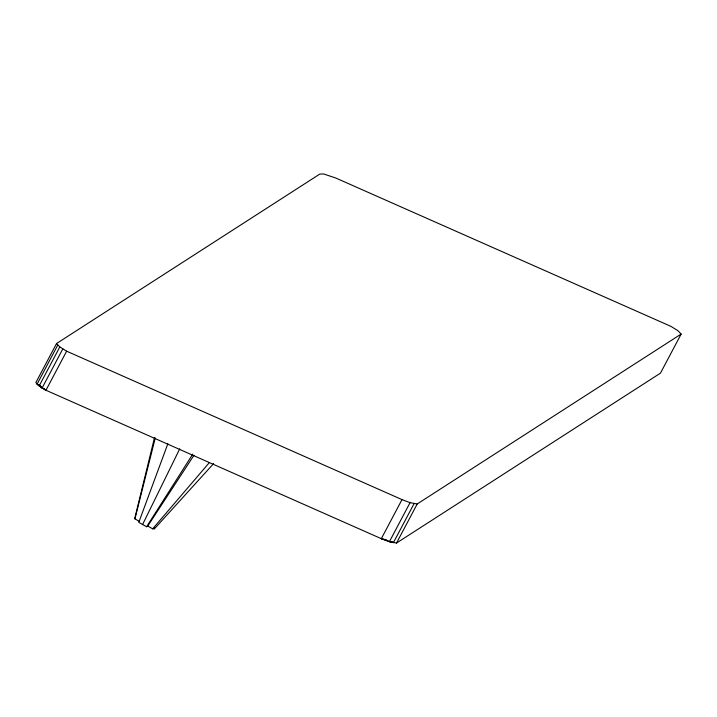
<?xml version="1.0" encoding="UTF-8"?>
<svg xmlns="http://www.w3.org/2000/svg" width="717" height="717" viewBox="0 0 717 717"><rect width="100%" height="100%" fill="white"/><g stroke="black" fill="none" stroke-linecap="round" stroke-linejoin="round"><path stroke-width="1.08" d="M154.496 437.693L134.904 517.817L134.93 518.884L139.071 521.205M134.93 518.884L155.266 437.944M167.85 443.769L138.784 522.379L146.618 526.762L147.729 526.045L193.957 455.277M142.495 524.701L179.761 448.815M56.535 343.533L35.85 382.6L42.106 388.014L45.96 390.254L381.31 538.673L389.394 541.729L396.528 543.038L660.465 373.136L681.15 334.059L677.87 330.671L671.04 326.414L335.69 177.986L323.618 173.962L319.737 174.106L56.535 343.533L59.816 346.929L66.645 351.187L401.995 499.606L410.079 502.662L417.222 503.961L681.15 334.059M62.791 348.946L42.106 388.014L37.051 384.195L57.736 345.119M39.13 385.997L59.816 346.929M37.051 384.195L45.96 390.254L66.645 351.187M414.076 503.63L393.382 542.697L381.31 538.673L401.995 499.606M410.079 502.662L389.394 541.729L393.068 542.115M396.528 543.038L417.222 503.961M146.618 526.762L192.783 454.085M147.729 526.045L152.694 528.823L209.454 462.483M152.694 528.823L154.478 528.77L213.612 463.585M381.31 538.673L386.624 539.973M38.377 384.518L40.905 386.427M43.432 388.345L45.96 390.254M38.351 384.769L42.106 388.014M154.451 527.694L154.478 528.77"/></g></svg>
